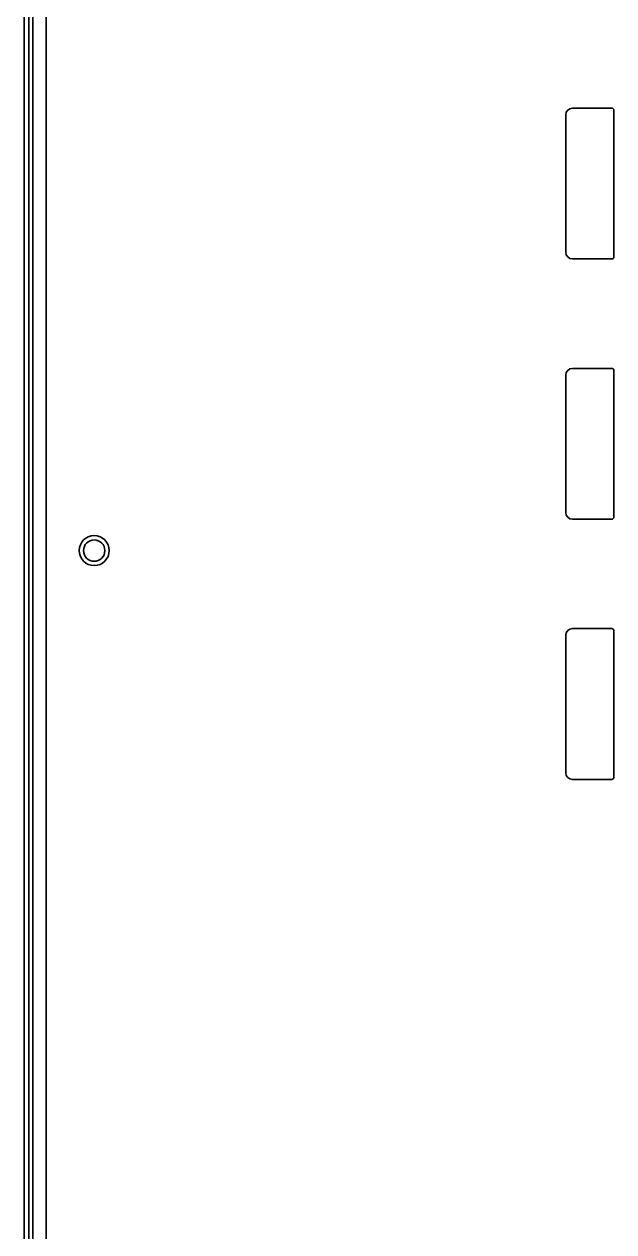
# Model space of a CAD drawing. Extents: x 6336 to 10269, y -393 to 3036.
# Drawn here: x 8426.8 to 8515.2, y 2596.6 to 2777.6 of the extents above; entities that cross this region are included whole.
import ezdxf

# ---------------------------------------------------------------- set-up
doc = ezdxf.new("R2010")
doc.units = 0
doc.header["$LTSCALE"] = 5
doc.layers.add('1', color=7, linetype='CONTINUOUS', true_color=0xffffff)

msp = doc.modelspace()

# ---------------------------------------------------------------- linework, layer by layer
at = {"layer": '1', "color": 7, "linetype": 'Continuous', "lineweight": 35}
for p, q in [((8428.07, 2264.33), (8428.07, 2899.73)), ((8426.77, 2898.93), (8426.77, 2249.53)), ((8427.46, 2252.53), (8427.46, 2895.93)), ((8430.07, 2853.71), (8430.07, 2359.74)), ((8507.97, 2743.43), (8507.97, 2764.03)), ((8508.97, 2765.03), (8514.87, 2765.03)), ((8515.17, 2764.73), (8515.17, 2742.73)), ((8514.87, 2742.43), (8508.97, 2742.43)), ((8508.97, 2726.03), (8514.87, 2726.03)), ((8515.17, 2725.73), (8515.17, 2703.73)), ((8507.97, 2704.43), (8507.97, 2725.03)), ((8514.87, 2703.43), (8508.97, 2703.43)), ((8507.97, 2665.43), (8507.97, 2686.03)), ((8508.97, 2687.03), (8514.87, 2687.03)), ((8515.17, 2686.73), (8515.17, 2664.73)), ((8514.87, 2664.43), (8508.97, 2664.43))]:
    msp.add_line(p, q, dxfattribs=at)
for radius in [2.25, 1.6]:
    msp.add_circle((8437.27, 2698.73), radius, dxfattribs=at)
for centre, radius, start, end in [((8508.97, 2764.03), 1, 90, 180), ((8514.87, 2764.73), 0.3, 0, 90), ((8508.97, 2743.43), 1, 180, 270), ((8514.87, 2742.73), 0.3, 270, 0), ((8508.97, 2725.03), 1, 90, 180), ((8514.87, 2725.73), 0.3, 0, 90), ((8508.97, 2704.43), 1, 180, 270), ((8514.87, 2703.73), 0.3, 270, 0), ((8508.97, 2686.03), 1, 90, 180), ((8514.87, 2686.73), 0.3, 0, 90), ((8508.97, 2665.43), 1, 180, 270), ((8514.87, 2664.73), 0.3, 270, 0)]:
    msp.add_arc(centre, radius, start, end, dxfattribs=at)

doc.saveas('drawing.dxf')
